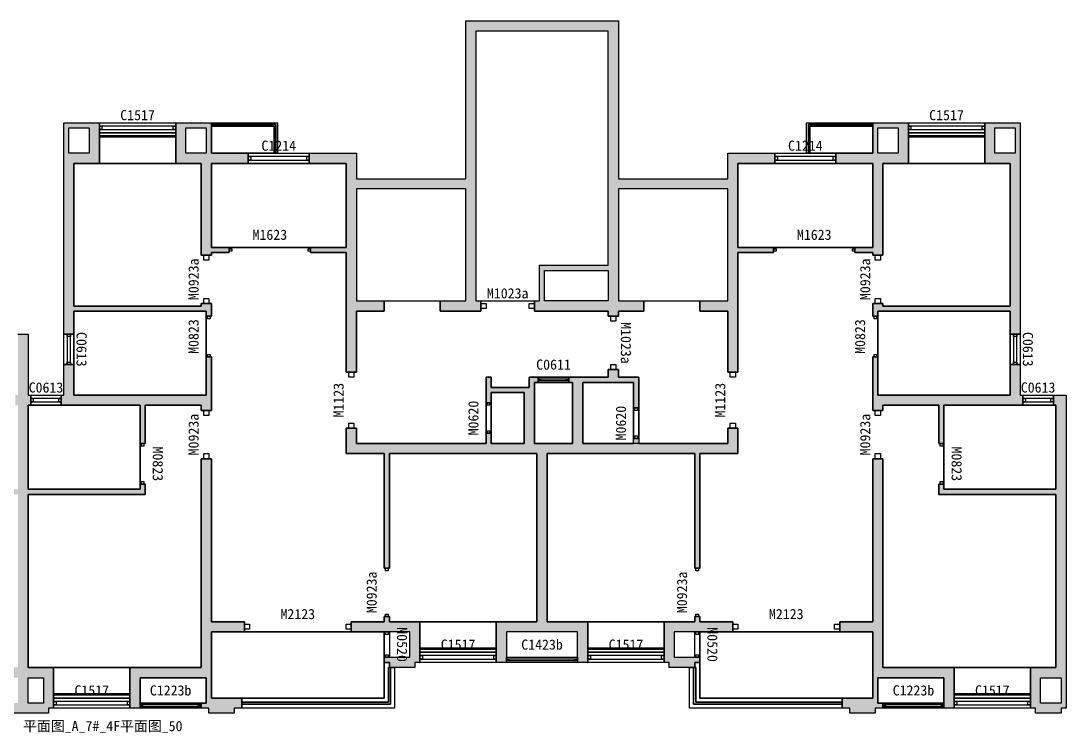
# Model space of a CAD drawing. Extents: x -200 to 40800, y -588 to 13400.
# Drawn here: x 20257 to 40800, y -588 to 13400 of the extents above; entities that cross this region are included whole.
import ezdxf
from ezdxf.enums import TextEntityAlignment as Align

# ---------------------------------------------------------------- set-up
doc = ezdxf.new("R2010")
doc.units = 0
doc.header["$LTSCALE"] = 1000
doc.header["$MEASUREMENT"] = 0
doc.layers.get('DEFPOINTS').update_dxf_attribs({"color": 8, "linetype": 'CONTINUOUS'})
for name, color, linetype in [('AE-FLOR', 151, 'CONTINUOUS'), ('AE-HDWR', 8, 'CONTINUOUS'), ('AE-WALL', 255, 'CONTINUOUS'), ('AE-WALL-HACH', 15, 'CONTINUOUS'), ('AE-WIND', 11, 'CONTINUOUS')]:
    doc.layers.add(name, color=color, linetype=linetype)
doc.layers.add('DEFPOINTS-1', color=8, linetype='CONTINUOUS', plot=False)
doc.styles.get("Standard").update_dxf_attribs({"font": 'Stfangso_1.ttf', "width": 0.7})

msp = doc.modelspace()

# ---------------------------------------------------------------- hatches: boundary and pattern name
at = {"layer": 'AE-WALL-HACH'}
h = msp.add_hatch(dxfattribs=at)
h.set_pattern_fill('加气混凝土', color=15, scale=50, style=0)
h.set_pattern_definition([(0, (177, -183), (300, 600), [0, -600]), (0, (-174, -264), (300, 600), [0, -600]), (0, (21, -270), (300, 600), [0, -600]), (0, (234, -93), (300, 600), [0, -600]), (0, (-15, -300), (300, 600), [0, -600]), (0, (294, 285), (300, 600), [0, -600]), (0, (111, 237), (300, 600), [0, -600]), (0, (207, 162), (300, 600), [0, -600]), (0, (-282, 150), (300, 600), [0, -600]), (0, (12, 123), (300, 600), [0, -600]), (0, (-102, -30), (300, 600), [0, -600]), (0, (-96, -255), (300, 600), [0, -600]), (0, (129, -279), (300, 600), [0, -600]), (0, (294, -15), (300, 600), [0, -600]), (0, (-267, -108), (300, 600), [0, -600]), (0, (-216, -6), (300, 600), [0, -600]), (0, (18, -48), (300, 600), [0, -600]), (0, (-66, -135), (300, 600), [0, -600]), (0, (-114, 63), (300, 600), [0, -600]), (0, (-39, 288), (300, 600), [0, -600]), (0, (-243, -234), (300, 600), [0, -600]), (0, (87, 165), (300, 600), [0, -600]), (0, (-192, 174), (300, 600), [0, -600]), (0, (-240, 252), (300, 600), [0, -600]), (130.60129, (257.143, 97.143), (-1499.999983, 1800.000008), [26.3416, -11037.111]), (18.43495, (214.29, 108.57), (1500, 600), [27.105, -3767.628]), (90, (214.3, 82.86), (300, 600), [25.714, -1174.286]), (161.56505, (240, 74.29), (-1500, 599.99996), [27.105, -3767.628]), (53.1301, (240, 74.29), (300, 600), [28.5714, -2971.4285]), (135, (262.86, -231.43), (-300, 600), [24.244, -1672.813]), (45, (228.57, -231.43), (300, 600), [24.244, -1672.813]), (135, (245.71, -248.57), (-300, 600), [24.244, -1672.813]), (45, (245.71, -248.57), (300, 600), [24.244, -1672.813]), (116.565, (-25.7, 171.43), (-5e-05, 1200), [31.944, -638.8765]), (180, (-40, 200), (-300, 600), [34.286, -565.714]), (63.435, (-88.57, 171.43), (3e-06, 1200), [31.944, -638.8765]), (116.565, (-74.3, 142.86), (-5e-05, 1200), [31.944, -638.8765]), (0, (-74.3, 142.86), (300, 600), [34.286, -565.714]), (63.435, (-40, 142.86), (3e-06, 1200), [31.944, -638.8765]), (107.10273, (200, -31.429), (-899.999966, 3000.000005), [38.8613, -16282.9025]), (143.97263, (188.57, 5.714), (-5699.99993, 4199.999995), [38.861, -8122.02]), (180, (157.14, 28.6), (-300, 600), [37.143, -562.857]), (36.02737, (88.57, 5.714), (5699.99996, 4199.999955), [38.861, -8122.02]), (71.56505, (77.14, -28.57), (900, 3000), [36.14, -3758.593]), (107.10273, (88.571, -65.714), (-899.999966, 3000.000005), [38.8613, -16282.9025]), (143.97263, (120, -88.57), (-5699.99993, 4199.999995), [38.861, -8122.02]), (0, (120, -88.6), (300, 600), [37.143, -562.857]), (36.02737, (157.143, -88.57), (5699.99996, 4199.999955), [38.861, -8122.02]), (71.56505, (188.57, -65.71), (900, 3000), [36.14, -3758.593]), (150.25512, (205.714, 248.57), (-900, 599.99999), [23.035, -4814.3196]), (90, (185.7, 237.14), (300, 600), [22.857, -1177.143]), (29.74488, (185.714, 237.14), (900, 600), [23.035, -4814.3196]), (116.565, (65.7, -177.14), (-5e-05, 1200), [31.944, -638.8765]), (168.69007, (51.43, -148.57), (-2700, 599.999985), [29.137, -6089.6855]), (41.185925, (0, -162.857), (7499.999955, 6599.999942), [30.372, -12725.802]), (90, (0, -191.43), (300, 600), [28.5714, -1171.4285]), (138.814074, (22.857, -211.429), (-7499.999867, 6600.000042), [30.372, -12725.802]), (16.699244, (22.857, -211.429), (9899.999926, 2999.999969), [29.8295, -12498.5375]), (60.945396, (51.43, -202.857), (300, 599.999995), [29.416, -12325.3395]), (109.983106, (-185.714, 74.286), (-1500.000006, 4199.999989), [33.442, -14012.1975]), (155.556045, (-197.143, 105.714), (-3900.000015, 1799.999963), [34.523, -14465.1315]), (24.443955, (-260, 105.714), (3900.000002, 1799.999991), [34.523, -14465.1315]), (70.01689, (-271.429, 74.286), (1500.000005, 4199.99999), [33.442, -14012.1975]), (109.983106, (-260, 42.857), (-1500.000006, 4199.999989), [33.442, -14012.1975]), (160.01689, (-228.57, 31.43), (-1500, 599.99997), [33.442, -6989.3775]), (19.9831, (-228.57, 31.43), (1499.99999, 600), [33.442, -6989.3775]), (70.01689, (-197.143, 42.857), (1500.000005, 4199.99999), [33.442, -14012.1975]), (122.00538, (37.14, 20), (-300.00004, 599.99997), [26.954, -5633.434]), (18.43495, (-2.86, 34.29), (1500, 600), [27.105, -3767.628]), (90, (-2.86, 8.57), (300, 600), [25.714, -1174.286]), (161.56505, (22.86, 0), (-1500, 599.99996), [27.105, -3767.628]), (54.46232, (22.857, 0), (2099.999997, 2999.999996), [24.578, -10298.2115]), (116.565, (-137.14, -125.7), (-5e-05, 1200), [31.944, -638.8765]), (180, (-151.4, -97.14), (-300, 600), [31.4286, -568.571]), (59.03624, (-200, -125.714), (300, 600), [33.32, -6963.822]), (120.96376, (-182.857, -154.286), (-300.00004, 599.99997), [33.32, -6963.822]), (0, (-182.86, -154.3), (300, 600), [31.4286, -568.571]), (63.435, (-151.43, -154.3), (3e-06, 1200), [31.944, -638.8765])])
h.paths.add_polyline_path([(13750, 7700), (13200, 7700), (13200, 7900), (13750, 7900), (13750, 10100), (11600, 10100), (11600, 7900), (12100, 7900), (12100, 7700), (11600, 7700), (11600, 7600), (11400, 7600), (11400, 7700), (9950, 7700), (9950, 7900), (10050, 7900), (10050, 8600), (11400, 8600), (11400, 13200), (8800, 13200), (8800, 7900), (8900, 7900), (8900, 7700), (8100, 7700), (8100, 7900), (8600, 7900), (8600, 10100), (6450, 10100), (6450, 7900), (7000, 7900), (7000, 7700), (6450, 7700), (6450, 6500), (6250, 6500), (6250, 8850), (5550, 8850), (5550, 8950), (6250, 8950), (6250, 10600), (5525, 10600), (5525, 10800), (6450, 10800), (6450, 10300), (8600, 10300), (8600, 13400), (11600, 13400), (11600, 10300), (13750, 10300), (13750, 10800), (14675, 10800), (14675, 10600), (13950, 10600), (13950, 8950), (14650, 8950), (14650, 8850), (13950, 8850), (13950, 6500), (13750, 6500)], flags=0)
h.paths.add_polyline_path([(10150, 8500), (11400, 8500), (11400, 7900), (10150, 7900)], flags=0)
h.paths.add_polyline_path([(34150, 7700), (33600, 7700), (33600, 7900), (34150, 7900), (34150, 10100), (32000, 10100), (32000, 7900), (32500, 7900), (32500, 7700), (32000, 7700), (32000, 7600), (31800, 7600), (31800, 7700), (30350, 7700), (30350, 7900), (30450, 7900), (30450, 8600), (31800, 8600), (31800, 13200), (29200, 13200), (29200, 7900), (29300, 7900), (29300, 7700), (28500, 7700), (28500, 7900), (29000, 7900), (29000, 10100), (26850, 10100), (26850, 7900), (27400, 7900), (27400, 7700), (26850, 7700), (26850, 6500), (26650, 6500), (26650, 8850), (25950, 8850), (25950, 8950), (26650, 8950), (26650, 10600), (25925, 10600), (25925, 10800), (26850, 10800), (26850, 10300), (29000, 10300), (29000, 13400), (32000, 13400), (32000, 10300), (34150, 10300), (34150, 10800), (35075, 10800), (35075, 10600), (34350, 10600), (34350, 8950), (35050, 8950), (35050, 8850), (34350, 8850), (34350, 6500), (34150, 6500)], flags=0)
h.paths.add_polyline_path([(30550, 8500), (31800, 8500), (31800, 7900), (30550, 7900)], flags=0)
h.paths.add_polyline_path([(3400, 10600), (2900, 10600), (2900, 11400), (3600, 11400), (3600, 10800), (4325, 10800), (4325, 10600), (3600, 10600), (3600, 8950), (3950, 8950), (3950, 8850), (3600, 8850), (3600, 8800), (3400, 8800)], flags=0)
h.paths.add_polyline_path([(3100, 11300), (3500, 11300), (3500, 10800), (3100, 10800)], flags=0)
h.paths.add_polyline_path([(23800, 10600), (23300, 10600), (23300, 11400), (24000, 11400), (24000, 10800), (24725, 10800), (24725, 10600), (24000, 10600), (24000, 8950), (24350, 8950), (24350, 8850), (24000, 8850), (24000, 8800), (23800, 8800)], flags=0)
h.paths.add_polyline_path([(23500, 11300), (23900, 11300), (23900, 10800), (23500, 10800)], flags=0)
h.paths.add_polyline_path([(700, 11400), (1400, 11400), (1400, 10600), (900, 10600), (900, 7800), (3400, 7800), (3400, 7850), (3600, 7850), (3600, 7600), (3500, 7600), (3500, 7700), (900, 7700), (900, 7250), (700, 7250)], flags=0)
h.paths.add_polyline_path([(800, 11300), (1200, 11300), (1200, 10800), (800, 10800)], flags=0)
h.paths.add_polyline_path([(19300, 7700), (16700, 7700), (16700, 7600), (16600, 7600), (16600, 7850), (16800, 7850), (16800, 7800), (19300, 7800), (19300, 10600), (18800, 10600), (18800, 11400), (19500, 11400), (19500, 7250), (19300, 7250)], flags=0)
h.paths.add_polyline_path([(19000, 11300), (19400, 11300), (19400, 10800), (19000, 10800)], flags=0)
h.paths.add_polyline_path([(39700, 7700), (37100, 7700), (37100, 7600), (37000, 7600), (37000, 7850), (37200, 7850), (37200, 7800), (39700, 7800), (39700, 10600), (39200, 10600), (39200, 11400), (39900, 11400), (39900, 7250), (39700, 7250)], flags=0)
h.paths.add_polyline_path([(39400, 11300), (39800, 11300), (39800, 10800), (39400, 10800)], flags=0)
h.paths.add_polyline_path([(21100, 11400), (21800, 11400), (21800, 10600), (21300, 10600), (21300, 7800), (23800, 7800), (23800, 7850), (24000, 7850), (24000, 7600), (23900, 7600), (23900, 7700), (21300, 7700), (21300, 7250), (21100, 7250)], flags=0)
h.paths.add_polyline_path([(21200, 11300), (21600, 11300), (21600, 10800), (21200, 10800)], flags=0)
h.paths.add_polyline_path([(16600, 8850), (16250, 8850), (16250, 8950), (16600, 8950), (16600, 10600), (15875, 10600), (15875, 10800), (16600, 10800), (16600, 11400), (17300, 11400), (17300, 10600), (16800, 10600), (16800, 8800), (16600, 8800)], flags=0)
h.paths.add_polyline_path([(16700, 11300), (17100, 11300), (17100, 10800), (16700, 10800)], flags=0)
h.paths.add_polyline_path([(37000, 8850), (36650, 8850), (36650, 8950), (37000, 8950), (37000, 10600), (36275, 10600), (36275, 10800), (37000, 10800), (37000, 11400), (37700, 11400), (37700, 10600), (37200, 10600), (37200, 8800), (37000, 8800)], flags=0)
h.paths.add_polyline_path([(37100, 11300), (37500, 11300), (37500, 10800), (37100, 10800)], flags=0)
h.paths.add_polyline_path([(19800, -100), (19700, -100), (19700, 700), (20200, 700), (20200, 4100), (17900, 4100), (17900, 4300), (18000, 4300), (18000, 4200), (20200, 4200), (20200, 5850), (20150, 5850), (20150, 6050), (20200, 6050), (20200, 7250), (20400, 7250), (20400, 6050), (20450, 6050), (20450, 5850), (20400, 5850), (20400, 4200), (22600, 4200), (22600, 4300), (22700, 4300), (22700, 4100), (20400, 4100), (20400, 700), (20900, 700), (20900, -100), (20800, -100), (20800, -200), (19800, -200)], flags=0)
h.paths.add_polyline_path([(20400, 500), (20700, 500), (20700, 0), (20400, 0)], flags=0)
h.paths.add_polyline_path([(19900, 500), (20200, 500), (20200, 0), (19900, 0)], flags=0)
h.paths.add_polyline_path([(17900, 5850), (16800, 5850), (16800, 5750), (16600, 5750), (16600, 6800), (16700, 6800), (16700, 6050), (19300, 6050), (19300, 6650), (19500, 6650), (19500, 6050), (19550, 6050), (19550, 5850), (18000, 5850), (18000, 5100), (17900, 5100)], flags=0)
h.paths.add_polyline_path([(38300, 5850), (37200, 5850), (37200, 5750), (37000, 5750), (37000, 6800), (37100, 6800), (37100, 6050), (39700, 6050), (39700, 6650), (39900, 6650), (39900, 6050), (39950, 6050), (39950, 5850), (38400, 5850), (38400, 5100), (38300, 5100)], flags=0)
h.paths.add_polyline_path([(2200, 5850), (650, 5850), (650, 6050), (700, 6050), (700, 6650), (900, 6650), (900, 6050), (3500, 6050), (3500, 6800), (3600, 6800), (3600, 5750), (3400, 5750), (3400, 5850), (2300, 5850), (2300, 5100), (2200, 5100)], flags=0)
h.paths.add_polyline_path([(22600, 5850), (21050, 5850), (21050, 6050), (21100, 6050), (21100, 6650), (21300, 6650), (21300, 6050), (23900, 6050), (23900, 6800), (24000, 6800), (24000, 5750), (23800, 5750), (23800, 5850), (22700, 5850), (22700, 5100), (22600, 5100)], flags=0)
h.paths.add_polyline_path([(10800, 1400), (9400, 1400), (9400, 800), (9200, 800), (9200, 1600), (10000, 1600), (10000, 4900), (7100, 4900), (7100, 2650), (7000, 2650), (7000, 4900), (6250, 4900), (6250, 5400), (6450, 5400), (6450, 5100), (9000, 5100), (9000, 5300), (9100, 5300), (9100, 5100), (9750, 5100), (9750, 6100), (9100, 6100), (9100, 5900), (9000, 5900), (9000, 6400), (9100, 6400), (9100, 6200), (9850, 6200), (9850, 6400), (10025, 6400), (10025, 6300), (9950, 6300), (9950, 5100), (10700, 5100), (10700, 6300), (10625, 6300), (10625, 6400), (11400, 6400), (11400, 6550), (11600, 6550), (11600, 6400), (12000, 6400), (12000, 5800), (11900, 5800), (11900, 6300), (10900, 6300), (10900, 5100), (11900, 5100), (11900, 5200), (12000, 5200), (12000, 5100), (13750, 5100), (13750, 5400), (13950, 5400), (13950, 4900), (13200, 4900), (13200, 2650), (13100, 2650), (13100, 4900), (10200, 4900), (10200, 1600), (11000, 1600), (11000, 800), (10800, 800)], flags=0)
h.paths.add_polyline_path([(31200, 1400), (29800, 1400), (29800, 800), (29600, 800), (29600, 1600), (30400, 1600), (30400, 4900), (27500, 4900), (27500, 2650), (27400, 2650), (27400, 4900), (26650, 4900), (26650, 5400), (26850, 5400), (26850, 5100), (29400, 5100), (29400, 5300), (29500, 5300), (29500, 5100), (30150, 5100), (30150, 6100), (29500, 6100), (29500, 5900), (29400, 5900), (29400, 6400), (29500, 6400), (29500, 6200), (30250, 6200), (30250, 6400), (30425, 6400), (30425, 6300), (30350, 6300), (30350, 5100), (31100, 5100), (31100, 6300), (31025, 6300), (31025, 6400), (31800, 6400), (31800, 6550), (32000, 6550), (32000, 6400), (32400, 6400), (32400, 5800), (32300, 5800), (32300, 6300), (31300, 6300), (31300, 5100), (32300, 5100), (32300, 5200), (32400, 5200), (32400, 5100), (34150, 5100), (34150, 5400), (34350, 5400), (34350, 4900), (33600, 4900), (33600, 2650), (33500, 2650), (33500, 4900), (30600, 4900), (30600, 1600), (31400, 1600), (31400, 800), (31200, 800)], flags=0)
h.paths.add_polyline_path([(-100, -100), (-200, -100), (-200, 6050), (50, 6050), (50, 5850), (0, 5850), (0, 4200), (2200, 4200), (2200, 4300), (2300, 4300), (2300, 4100), (0, 4100), (0, 700), (500, 700), (500, -100), (400, -100), (400, -200), (-100, -200)], flags=0)
h.paths.add_polyline_path([(-100, 500), (300, 500), (300, 0), (-100, 0)], flags=0)
h.paths.add_polyline_path([(40200, -100), (40100, -100), (40100, 700), (40600, 700), (40600, 4100), (38300, 4100), (38300, 4300), (38400, 4300), (38400, 4200), (40600, 4200), (40600, 5850), (40550, 5850), (40550, 6050), (40800, 6050), (40800, -100), (40700, -100), (40700, -200), (40200, -200)], flags=0)
h.paths.add_polyline_path([(40300, 500), (40700, 500), (40700, 0), (40300, 0)], flags=0)
h.paths.add_polyline_path([(16150, -100), (16000, -100), (16000, 100), (16600, 100), (16600, 1400), (15950, 1400), (15950, 1600), (16600, 1600), (16600, 4800), (16800, 4800), (16800, 700), (18200, 700), (18200, -100), (18000, -100), (18000, 500), (16700, 500), (16700, 0), (16800, 0), (16800, -100), (16650, -100), (16650, -200), (16150, -200)], flags=0)
h.paths.add_polyline_path([(36550, -100), (36400, -100), (36400, 100), (37000, 100), (37000, 1400), (36350, 1400), (36350, 1600), (37000, 1600), (37000, 4800), (37200, 4800), (37200, 700), (38600, 700), (38600, -100), (38400, -100), (38400, 500), (37100, 500), (37100, 0), (37200, 0), (37200, -100), (37050, -100), (37050, -200), (36550, -200)], flags=0)
h.paths.add_polyline_path([(3550, -100), (3400, -100), (3400, 0), (3500, 0), (3500, 500), (2200, 500), (2200, -100), (2000, -100), (2000, 700), (3400, 700), (3400, 4800), (3600, 4800), (3600, 1600), (4250, 1600), (4250, 1400), (3600, 1400), (3600, 100), (4200, 100), (4200, -100), (4050, -100), (4050, -200), (3550, -200)], flags=0)
h.paths.add_polyline_path([(23950, -100), (23800, -100), (23800, 0), (23900, 0), (23900, 500), (22600, 500), (22600, -100), (22400, -100), (22400, 700), (23800, 700), (23800, 4800), (24000, 4800), (24000, 1600), (24650, 1600), (24650, 1400), (24000, 1400), (24000, 100), (24600, 100), (24600, -100), (24450, -100), (24450, -200), (23950, -200)], flags=0)
h.paths.add_polyline_path([(7100, 800), (7000, 800), (7000, 900), (7500, 900), (7500, 1400), (6350, 1400), (6350, 1600), (7000, 1600), (7000, 1700), (7100, 1700), (7100, 1600), (7700, 1600), (7700, 800), (7600, 800), (7600, 700), (7100, 700)], flags=0)
h.paths.add_polyline_path([(27500, 800), (27400, 800), (27400, 900), (27900, 900), (27900, 1400), (26750, 1400), (26750, 1600), (27400, 1600), (27400, 1700), (27500, 1700), (27500, 1600), (28100, 1600), (28100, 800), (28000, 800), (28000, 700), (27500, 700)], flags=0)
h.paths.add_polyline_path([(12600, 800), (12500, 800), (12500, 1600), (13100, 1600), (13100, 1700), (13200, 1700), (13200, 1600), (13850, 1600), (13850, 1400), (12700, 1400), (12700, 900), (13200, 900), (13200, 800), (13100, 800), (13100, 700), (12600, 700)], flags=0)
h.paths.add_polyline_path([(33000, 800), (32900, 800), (32900, 1600), (33500, 1600), (33500, 1700), (33600, 1700), (33600, 1600), (34250, 1600), (34250, 1400), (33100, 1400), (33100, 900), (33600, 900), (33600, 800), (33500, 800), (33500, 700), (33000, 700)], flags=0)

# ---------------------------------------------------------------- linework, layer by layer
at = {"layer": 'AE-FLOR', "linetype": 'Continuous'}
for points in [[(21800, 11400), (23300, 11400), (23300, 11335), (21800, 11335)], [(25265, 11365), (24000, 11365), (24000, 11400), (25300, 11400), (25300, 10800), (25265, 10800)], [(25265, 11365), (24000, 11365), (24000, 11400), (25300, 11400), (25300, 10800), (25265, 10800)], [(25235, 11335), (24000, 11335), (24000, 11365), (25265, 11365), (25265, 10800), (25235, 10800)], [(24000, 11335), (25235, 11335), (25235, 10800), (24000, 10800)], [(24000, 11335), (25235, 11335), (25235, 10800), (24000, 10800)], [(35700, 11400), (37000, 11400), (37000, 11365), (35735, 11365), (35735, 10800), (35700, 10800)], [(35700, 11400), (37000, 11400), (37000, 11365), (35735, 11365), (35735, 10800), (35700, 10800)], [(35735, 11365), (37000, 11365), (37000, 11335), (35765, 11335), (35765, 10800), (35735, 10800)], [(35765, 11335), (37000, 11335), (37000, 10800), (35765, 10800)], [(35765, 11335), (37000, 11335), (37000, 10800), (35765, 10800)], [(37700, 11400), (39200, 11400), (39200, 11335), (37700, 11335)], [(21800, 11265), (23300, 11265), (23300, 11200), (21800, 11200)], [(21800, 11200), (23300, 11200), (23300, 11140), (21800, 11140)], [(21800, 11200), (23300, 11200), (23300, 11140), (21800, 11140)], [(21800, 11200), (23300, 11200), (23300, 11140), (21800, 11140)], [(21800, 11200), (23300, 11200), (23300, 11140), (21800, 11140)], [(21800, 11200), (23300, 11200), (23300, 11140), (21800, 11140)], [(21800, 11120), (23300, 11120), (23300, 10600), (21800, 10600)], [(21800, 11120), (23300, 11120), (23300, 10600), (21800, 10600)], [(21800, 11120), (23300, 11120), (23300, 10600), (21800, 10600)], [(21800, 11120), (23300, 11120), (23300, 10600), (21800, 10600)], [(21800, 11120), (23300, 11120), (23300, 10600), (21800, 10600)], [(37700, 11265), (39200, 11265), (39200, 11200), (37700, 11200)], [(37700, 11200), (39200, 11200), (39200, 11140), (37700, 11140)], [(37700, 11200), (39200, 11200), (39200, 11140), (37700, 11140)], [(37700, 11200), (39200, 11200), (39200, 11140), (37700, 11140)], [(37700, 11200), (39200, 11200), (39200, 11140), (37700, 11140)], [(37700, 11200), (39200, 11200), (39200, 11140), (37700, 11140)], [(37700, 11120), (39200, 11120), (39200, 10600), (37700, 10600)], [(37700, 11120), (39200, 11120), (39200, 10600), (37700, 10600)], [(37700, 11120), (39200, 11120), (39200, 10600), (37700, 10600)], [(37700, 11120), (39200, 11120), (39200, 10600), (37700, 10600)], [(37700, 11120), (39200, 11120), (39200, 10600), (37700, 10600)], [(24725, 10800), (25925, 10800), (25925, 10735), (24725, 10735)], [(35075, 10800), (36275, 10800), (36275, 10735), (35075, 10735)], [(37200, 4800), (37000, 4800), (37000, 1600), (36350, 1600), (36350, 1400), (34250, 1400), (34250, 1600), (33600, 1600), (33600, 1700), (33500, 1700), (33500, 1600), (30600, 1600), (30600, 4900), (33500, 4900), (33500, 2650), (33600, 2650), (33600, 4900), (34350, 4900), (34350, 5400), (34150, 5400), (34150, 5100), (31300, 5100), (31300, 6300), (32300, 6300), (32300, 5200), (32400, 5200), (32400, 6400), (32000, 6400), (32000, 6550), (31800, 6550), (31800, 6400), (30250, 6400), (30250, 6200), (29500, 6200), (29500, 6400), (29400, 6400), (29400, 5100), (26850, 5100), (26850, 5400), (26650, 5400), (26650, 4900), (27400, 4900), (27400, 2650), (27500, 2650), (27500, 4900), (30400, 4900), (30400, 1600), (27500, 1600), (27500, 1700), (27400, 1700), (27400, 1600), (26750, 1600), (26750, 1400), (24650, 1400), (24650, 1600), (24000, 1600), (24000, 4800), (23800, 4800), (23800, 700), (20400, 700), (20400, 4100), (22700, 4100), (22700, 4300), (22600, 4300), (22600, 5100), (22700, 5100), (22700, 5850), (23800, 5850), (23800, 5750), (24000, 5750), (24000, 6800), (23900, 6800), (23900, 7600), (24000, 7600), (24000, 7850), (23800, 7850), (23800, 7800), (21300, 7800), (21300, 10600), (23800, 10600), (23800, 8800), (24000, 8800), (24000, 8850), (24350, 8850), (24350, 8950), (25950, 8950), (25950, 8850), (26650, 8850), (26650, 6500), (26850, 6500), (26850, 7700), (27400, 7700), (27400, 7900), (28500, 7900), (28500, 7700), (29300, 7700), (29300, 7900), (30350, 7900), (30350, 7700), (31800, 7700), (31800, 7600), (32000, 7600), (32000, 7700), (32500, 7700), (32500, 7900), (33600, 7900), (33600, 7700), (34150, 7700), (34150, 6500), (34350, 6500), (34350, 8850), (35050, 8850), (35050, 8950), (36650, 8950), (36650, 8850), (37000, 8850), (37000, 8800), (37200, 8800), (37200, 10600), (39700, 10600), (39700, 7800), (37200, 7800), (37200, 7850), (37000, 7850), (37000, 7600), (37100, 7600), (37100, 6800), (37000, 6800), (37000, 5750), (37200, 5750), (37200, 5850), (38300, 5850), (38300, 5100), (38400, 5100), (38400, 4300), (38300, 4300), (38300, 4100), (40600, 4100), (40600, 700), (37200, 700)], [(37200, 4800), (37000, 4800), (37000, 1600), (36350, 1600), (36350, 1400), (34250, 1400), (34250, 1600), (33600, 1600), (33600, 1700), (33500, 1700), (33500, 1600), (30600, 1600), (30600, 4900), (33500, 4900), (33500, 2650), (33600, 2650), (33600, 4900), (34350, 4900), (34350, 5400), (34150, 5400), (34150, 5100), (31300, 5100), (31300, 6300), (32300, 6300), (32300, 5200), (32400, 5200), (32400, 6400), (32000, 6400), (32000, 6550), (31800, 6550), (31800, 6400), (30250, 6400), (30250, 6200), (29500, 6200), (29500, 6400), (29400, 6400), (29400, 5100), (26850, 5100), (26850, 5400), (26650, 5400), (26650, 4900), (27400, 4900), (27400, 2650), (27500, 2650), (27500, 4900), (30400, 4900), (30400, 1600), (27500, 1600), (27500, 1700), (27400, 1700), (27400, 1600), (26750, 1600), (26750, 1400), (24650, 1400), (24650, 1600), (24000, 1600), (24000, 4800), (23800, 4800), (23800, 700), (20400, 700), (20400, 4100), (22700, 4100), (22700, 4300), (22600, 4300), (22600, 5100), (22700, 5100), (22700, 5850), (23800, 5850), (23800, 5750), (24000, 5750), (24000, 6800), (23900, 6800), (23900, 7600), (24000, 7600), (24000, 7850), (23800, 7850), (23800, 7800), (21300, 7800), (21300, 10600), (23800, 10600), (23800, 8800), (24000, 8800), (24000, 8850), (24350, 8850), (24350, 8950), (25950, 8950), (25950, 8850), (26650, 8850), (26650, 6500), (26850, 6500), (26850, 7700), (27400, 7700), (27400, 7900), (28500, 7900), (28500, 7700), (29300, 7700), (29300, 7900), (30350, 7900), (30350, 7700), (31800, 7700), (31800, 7600), (32000, 7600), (32000, 7700), (32500, 7700), (32500, 7900), (33600, 7900), (33600, 7700), (34150, 7700), (34150, 6500), (34350, 6500), (34350, 8850), (35050, 8850), (35050, 8950), (36650, 8950), (36650, 8850), (37000, 8850), (37000, 8800), (37200, 8800), (37200, 10600), (39700, 10600), (39700, 7800), (37200, 7800), (37200, 7850), (37000, 7850), (37000, 7600), (37100, 7600), (37100, 6800), (37000, 6800), (37000, 5750), (37200, 5750), (37200, 5850), (38300, 5850), (38300, 5100), (38400, 5100), (38400, 4300), (38300, 4300), (38300, 4100), (40600, 4100), (40600, 700), (37200, 700)], [(24000, 10600), (26650, 10600), (26650, 8950), (24000, 8950)], [(24000, 10600), (26650, 10600), (26650, 8950), (24000, 8950)], [(24725, 10665), (25925, 10665), (25925, 10600), (24725, 10600)], [(34350, 10600), (37000, 10600), (37000, 8950), (34350, 8950)], [(34350, 10600), (37000, 10600), (37000, 8950), (34350, 8950)], [(35075, 10665), (36275, 10665), (36275, 10600), (35075, 10600)], [(21300, 7700), (23900, 7700), (23900, 6050), (21300, 6050)], [(37100, 7700), (39700, 7700), (39700, 6050), (37100, 6050)], [(21100, 7250), (21165, 7250), (21165, 6650), (21100, 6650)], [(21235, 7250), (21300, 7250), (21300, 6650), (21235, 6650)], [(39700, 7250), (39765, 7250), (39765, 6650), (39700, 6650)], [(39835, 7250), (39900, 7250), (39900, 6650), (39835, 6650)], [(30425, 6400), (31025, 6400), (31025, 6365), (30425, 6365)], [(30350, 6300), (31100, 6300), (31100, 5100), (30350, 5100)], [(30350, 6300), (31100, 6300), (31100, 5100), (30350, 5100)], [(30425, 6335), (31025, 6335), (31025, 6300), (30425, 6300)], [(20450, 6050), (21050, 6050), (21050, 5985), (20450, 5985)], [(29500, 6100), (30150, 6100), (30150, 5100), (29500, 5100)], [(29500, 6100), (30150, 6100), (30150, 5100), (29500, 5100)], [(39950, 6050), (40550, 6050), (40550, 5985), (39950, 5985)], [(20400, 5850), (22600, 5850), (22600, 4200), (20400, 4200)], [(20450, 5915), (21050, 5915), (21050, 5850), (20450, 5850)], [(29400, 5900), (29500, 5900), (29500, 5300), (29400, 5300)], [(32300, 5800), (32400, 5800), (32400, 5200), (32300, 5200)], [(38400, 5850), (40600, 5850), (40600, 4200), (38400, 4200)], [(39950, 5915), (40550, 5915), (40550, 5850), (39950, 5850)], [(28100, 1600), (29600, 1600), (29600, 1080), (28100, 1080)], [(28100, 1600), (29600, 1600), (29600, 1080), (28100, 1080)], [(28100, 1600), (29600, 1600), (29600, 1080), (28100, 1080)], [(28100, 1600), (29600, 1600), (29600, 1080), (28100, 1080)], [(28100, 1600), (29600, 1600), (29600, 1080), (28100, 1080)], [(31400, 1600), (32900, 1600), (32900, 1080), (31400, 1080)], [(31400, 1600), (32900, 1600), (32900, 1080), (31400, 1080)], [(31400, 1600), (32900, 1600), (32900, 1080), (31400, 1080)], [(31400, 1600), (32900, 1600), (32900, 1080), (31400, 1080)], [(31400, 1600), (32900, 1600), (32900, 1080), (31400, 1080)], [(24000, 1400), (27400, 1400), (27400, 100), (24000, 100)], [(24000, 1400), (27400, 1400), (27400, 100), (24000, 100)], [(27400, 1400), (27500, 1400), (27500, 900), (27400, 900)], [(33500, 1400), (33600, 1400), (33600, 900), (33500, 900)], [(33600, 1400), (37000, 1400), (37000, 100), (33600, 100)], [(33600, 1400), (37000, 1400), (37000, 100), (33600, 100)], [(28100, 1060), (29600, 1060), (29600, 1000), (28100, 1000)], [(28100, 1060), (29600, 1060), (29600, 1000), (28100, 1000)], [(28100, 1060), (29600, 1060), (29600, 1000), (28100, 1000)], [(28100, 1060), (29600, 1060), (29600, 1000), (28100, 1000)], [(28100, 1060), (29600, 1060), (29600, 1000), (28100, 1000)], [(31400, 1060), (32900, 1060), (32900, 1000), (31400, 1000)], [(31400, 1060), (32900, 1060), (32900, 1000), (31400, 1000)], [(31400, 1060), (32900, 1060), (32900, 1000), (31400, 1000)], [(31400, 1060), (32900, 1060), (32900, 1000), (31400, 1000)], [(31400, 1060), (32900, 1060), (32900, 1000), (31400, 1000)], [(28100, 1000), (29600, 1000), (29600, 935), (28100, 935)], [(28100, 865), (29600, 865), (29600, 800), (28100, 800)], [(29800, 900), (31200, 900), (31200, 865), (29800, 865)], [(29800, 900), (31200, 900), (31200, 865), (29800, 865)], [(29800, 900), (31200, 900), (31200, 865), (29800, 865)], [(29800, 900), (31200, 900), (31200, 865), (29800, 865)], [(29800, 900), (31200, 900), (31200, 865), (29800, 865)], [(29800, 835), (31200, 835), (31200, 800), (29800, 800)], [(29800, 835), (31200, 835), (31200, 800), (29800, 800)], [(29800, 835), (31200, 835), (31200, 800), (29800, 800)], [(29800, 835), (31200, 835), (31200, 800), (29800, 800)], [(29800, 835), (31200, 835), (31200, 800), (29800, 800)], [(31400, 1000), (32900, 1000), (32900, 935), (31400, 935)], [(31400, 865), (32900, 865), (32900, 800), (31400, 800)], [(20900, 700), (22400, 700), (22400, 180), (20900, 180)], [(20900, 700), (22400, 700), (22400, 180), (20900, 180)], [(20900, 700), (22400, 700), (22400, 180), (20900, 180)], [(20900, 700), (22400, 700), (22400, 180), (20900, 180)], [(20900, 700), (22400, 700), (22400, 180), (20900, 180)], [(24600, 100), (27400, 100), (27400, 800), (27500, 800), (27500, 700), (27480, 700), (27480, 20), (24600, 20)], [(24600, 100), (27400, 100), (27400, 800), (27500, 800), (27500, 700), (27480, 700), (27480, 20), (24600, 20)], [(24600, 100), (27400, 100), (27400, 800), (27500, 800), (27500, 700), (27480, 700), (27480, 20), (24600, 20)], [(24600, 100), (27400, 100), (27400, 800), (27500, 800), (27500, 700), (27480, 700), (27480, 20), (24600, 20)], [(24600, 100), (27400, 100), (27400, 800), (27500, 800), (27500, 700), (27480, 700), (27480, 20), (24600, 20)], [(24600, -20), (27520, -20), (27520, 700), (27600, 700), (27600, -100), (24600, -100)], [(24600, -20), (27520, -20), (27520, 700), (27600, 700), (27600, -100), (24600, -100)], [(24600, -20), (27520, -20), (27520, 700), (27600, 700), (27600, -100), (24600, -100)], [(24600, -20), (27520, -20), (27520, 700), (27600, 700), (27600, -100), (24600, -100)], [(24600, -20), (27520, -20), (27520, 700), (27600, 700), (27600, -100), (24600, -100)], [(33400, 700), (33480, 700), (33480, -20), (36400, -20), (36400, -100), (33400, -100)], [(33400, 700), (33480, 700), (33480, -20), (36400, -20), (36400, -100), (33400, -100)], [(33400, 700), (33480, 700), (33480, -20), (36400, -20), (36400, -100), (33400, -100)], [(33400, 700), (33480, 700), (33480, -20), (36400, -20), (36400, -100), (33400, -100)], [(33400, 700), (33480, 700), (33480, -20), (36400, -20), (36400, -100), (33400, -100)], [(33520, 700), (33500, 700), (33500, 800), (33600, 800), (33600, 100), (36400, 100), (36400, 20), (33520, 20)], [(33520, 700), (33500, 700), (33500, 800), (33600, 800), (33600, 100), (36400, 100), (36400, 20), (33520, 20)], [(33520, 700), (33500, 700), (33500, 800), (33600, 800), (33600, 100), (36400, 100), (36400, 20), (33520, 20)], [(33520, 700), (33500, 700), (33500, 800), (33600, 800), (33600, 100), (36400, 100), (36400, 20), (33520, 20)], [(33520, 700), (33500, 700), (33500, 800), (33600, 800), (33600, 100), (36400, 100), (36400, 20), (33520, 20)], [(38600, 700), (40100, 700), (40100, 180), (38600, 180)], [(38600, 700), (40100, 700), (40100, 180), (38600, 180)], [(38600, 700), (40100, 700), (40100, 180), (38600, 180)], [(38600, 700), (40100, 700), (40100, 180), (38600, 180)], [(38600, 700), (40100, 700), (40100, 180), (38600, 180)], [(22600, 500), (23900, 500), (23900, 0), (22600, 0)], [(22600, 500), (23900, 500), (23900, 0), (22600, 0)], [(37100, 500), (38400, 500), (38400, 0), (37100, 0)], [(37100, 500), (38400, 500), (38400, 0), (37100, 0)], [(20900, 160), (22400, 160), (22400, 100), (20900, 100)], [(20900, 160), (22400, 160), (22400, 100), (20900, 100)], [(20900, 160), (22400, 160), (22400, 100), (20900, 100)], [(20900, 160), (22400, 160), (22400, 100), (20900, 100)], [(20900, 160), (22400, 160), (22400, 100), (20900, 100)], [(20900, 100), (22400, 100), (22400, 35), (20900, 35)], [(22600, 0), (23800, 0), (23800, -35), (22600, -35)], [(22600, 0), (23800, 0), (23800, -35), (22600, -35)], [(22600, 0), (23800, 0), (23800, -35), (22600, -35)], [(22600, 0), (23800, 0), (23800, -35), (22600, -35)], [(22600, 0), (23800, 0), (23800, -35), (22600, -35)], [(37200, 0), (38400, 0), (38400, -35), (37200, -35)], [(37200, 0), (38400, 0), (38400, -35), (37200, -35)], [(37200, 0), (38400, 0), (38400, -35), (37200, -35)], [(37200, 0), (38400, 0), (38400, -35), (37200, -35)], [(37200, 0), (38400, 0), (38400, -35), (37200, -35)], [(38600, 160), (40100, 160), (40100, 100), (38600, 100)], [(38600, 160), (40100, 160), (40100, 100), (38600, 100)], [(38600, 160), (40100, 160), (40100, 100), (38600, 100)], [(38600, 160), (40100, 160), (40100, 100), (38600, 100)], [(38600, 160), (40100, 160), (40100, 100), (38600, 100)], [(38600, 100), (40100, 100), (40100, 35), (38600, 35)], [(20900, -35), (22400, -35), (22400, -100), (20900, -100)], [(22600, -65), (23800, -65), (23800, -100), (22600, -100)], [(22600, -65), (23800, -65), (23800, -100), (22600, -100)], [(22600, -65), (23800, -65), (23800, -100), (22600, -100)], [(22600, -65), (23800, -65), (23800, -100), (22600, -100)], [(22600, -65), (23800, -65), (23800, -100), (22600, -100)], [(37200, -65), (38400, -65), (38400, -100), (37200, -100)], [(37200, -65), (38400, -65), (38400, -100), (37200, -100)], [(37200, -65), (38400, -65), (38400, -100), (37200, -100)], [(37200, -65), (38400, -65), (38400, -100), (37200, -100)], [(37200, -65), (38400, -65), (38400, -100), (37200, -100)], [(38600, -35), (40100, -35), (40100, -100), (38600, -100)]]:
    msp.add_lwpolyline(points, close=True, dxfattribs=at)
at = {"layer": 'AE-HDWR', "linetype": 'Continuous'}
for points in [[(21800, 11140), (23300, 11140), (23300, 11120), (21800, 11120)], [(37700, 11140), (39200, 11140), (39200, 11120), (37700, 11120)], [(28100, 1080), (29600, 1080), (29600, 1060), (28100, 1060)], [(31400, 1080), (32900, 1080), (32900, 1060), (31400, 1060)], [(24600, 20), (27480, 20), (27480, 700), (27520, 700), (27520, -20), (24600, -20)], [(33480, 700), (33520, 700), (33520, 20), (36400, 20), (36400, -20), (33480, -20)], [(20900, 180), (22400, 180), (22400, 160), (20900, 160)], [(38600, 180), (40100, 180), (40100, 160), (38600, 160)]]:
    msp.add_lwpolyline(points, close=True, dxfattribs=at)
at = {"layer": 'AE-WALL', "linetype": 'Continuous'}
for points in [[(34150, 7700), (33600, 7700), (33600, 7900), (34150, 7900), (34150, 10100), (32000, 10100), (32000, 7900), (32500, 7900), (32500, 7700), (32000, 7700), (32000, 7600), (31800, 7600), (31800, 7700), (30350, 7700), (30350, 7900), (30450, 7900), (30450, 8600), (31800, 8600), (31800, 13200), (29200, 13200), (29200, 7900), (29300, 7900), (29300, 7700), (28500, 7700), (28500, 7900), (29000, 7900), (29000, 10100), (26850, 10100), (26850, 7900), (27400, 7900), (27400, 7700), (26850, 7700), (26850, 6500), (26650, 6500), (26650, 8850), (25950, 8850), (25950, 8950), (26650, 8950), (26650, 10600), (25925, 10600), (25925, 10800), (26850, 10800), (26850, 10300), (29000, 10300), (29000, 13400), (32000, 13400), (32000, 10300), (34150, 10300), (34150, 10800), (35075, 10800), (35075, 10600), (34350, 10600), (34350, 8950), (35050, 8950), (35050, 8850), (34350, 8850), (34350, 6500), (34150, 6500)], [(21100, 11400), (21800, 11400), (21800, 10600), (21300, 10600), (21300, 7800), (23800, 7800), (23800, 7850), (24000, 7850), (24000, 7600), (23900, 7600), (23900, 7700), (21300, 7700), (21300, 7250), (21100, 7250)], [(21200, 11300), (21600, 11300), (21600, 10800), (21200, 10800)], [(23800, 10600), (23300, 10600), (23300, 11400), (24000, 11400), (24000, 10800), (24725, 10800), (24725, 10600), (24000, 10600), (24000, 8950), (24350, 8950), (24350, 8850), (24000, 8850), (24000, 8800), (23800, 8800)], [(23500, 11300), (23900, 11300), (23900, 10800), (23500, 10800)], [(37000, 8850), (36650, 8850), (36650, 8950), (37000, 8950), (37000, 10600), (36275, 10600), (36275, 10800), (37000, 10800), (37000, 11400), (37700, 11400), (37700, 10600), (37200, 10600), (37200, 8800), (37000, 8800)], [(39700, 7700), (37100, 7700), (37100, 7600), (37000, 7600), (37000, 7850), (37200, 7850), (37200, 7800), (39700, 7800), (39700, 10600), (39200, 10600), (39200, 11400), (39900, 11400), (39900, 7250), (39700, 7250)], [(37100, 11300), (37500, 11300), (37500, 10800), (37100, 10800)], [(39400, 11300), (39800, 11300), (39800, 10800), (39400, 10800)], [(30550, 8500), (31800, 8500), (31800, 7900), (30550, 7900)], [(22600, 5850), (21050, 5850), (21050, 6050), (21100, 6050), (21100, 6650), (21300, 6650), (21300, 6050), (23900, 6050), (23900, 6800), (24000, 6800), (24000, 5750), (23800, 5750), (23800, 5850), (22700, 5850), (22700, 5100), (22600, 5100)], [(38300, 5850), (37200, 5850), (37200, 5750), (37000, 5750), (37000, 6800), (37100, 6800), (37100, 6050), (39700, 6050), (39700, 6650), (39900, 6650), (39900, 6050), (39950, 6050), (39950, 5850), (38400, 5850), (38400, 5100), (38300, 5100)], [(31200, 1400), (29800, 1400), (29800, 800), (29600, 800), (29600, 1600), (30400, 1600), (30400, 4900), (27500, 4900), (27500, 2650), (27400, 2650), (27400, 4900), (26650, 4900), (26650, 5400), (26850, 5400), (26850, 5100), (29400, 5100), (29400, 5300), (29500, 5300), (29500, 5100), (30150, 5100), (30150, 6100), (29500, 6100), (29500, 5900), (29400, 5900), (29400, 6400), (29500, 6400), (29500, 6200), (30250, 6200), (30250, 6400), (30425, 6400), (30425, 6300), (30350, 6300), (30350, 5100), (31100, 5100), (31100, 6300), (31025, 6300), (31025, 6400), (31800, 6400), (31800, 6550), (32000, 6550), (32000, 6400), (32400, 6400), (32400, 5800), (32300, 5800), (32300, 6300), (31300, 6300), (31300, 5100), (32300, 5100), (32300, 5200), (32400, 5200), (32400, 5100), (34150, 5100), (34150, 5400), (34350, 5400), (34350, 4900), (33600, 4900), (33600, 2650), (33500, 2650), (33500, 4900), (30600, 4900), (30600, 1600), (31400, 1600), (31400, 800), (31200, 800)], [(40200, -100), (40100, -100), (40100, 700), (40600, 700), (40600, 4100), (38300, 4100), (38300, 4300), (38400, 4300), (38400, 4200), (40600, 4200), (40600, 5850), (40550, 5850), (40550, 6050), (40800, 6050), (40800, -100), (40700, -100), (40700, -200), (40200, -200)], [(23950, -100), (23800, -100), (23800, 0), (23900, 0), (23900, 500), (22600, 500), (22600, -100), (22400, -100), (22400, 700), (23800, 700), (23800, 4800), (24000, 4800), (24000, 1600), (24650, 1600), (24650, 1400), (24000, 1400), (24000, 100), (24600, 100), (24600, -100), (24450, -100), (24450, -200), (23950, -200)], [(36550, -100), (36400, -100), (36400, 100), (37000, 100), (37000, 1400), (36350, 1400), (36350, 1600), (37000, 1600), (37000, 4800), (37200, 4800), (37200, 700), (38600, 700), (38600, -100), (38400, -100), (38400, 500), (37100, 500), (37100, 0), (37200, 0), (37200, -100), (37050, -100), (37050, -200), (36550, -200)], [(27500, 800), (27400, 800), (27400, 900), (27900, 900), (27900, 1400), (26750, 1400), (26750, 1600), (27400, 1600), (27400, 1700), (27500, 1700), (27500, 1600), (28100, 1600), (28100, 800), (28000, 800), (28000, 700), (27500, 700)], [(33000, 800), (32900, 800), (32900, 1600), (33500, 1600), (33500, 1700), (33600, 1700), (33600, 1600), (34250, 1600), (34250, 1400), (33100, 1400), (33100, 900), (33600, 900), (33600, 800), (33500, 800), (33500, 700), (33000, 700)], [(20400, 500), (20700, 500), (20700, 0), (20400, 0)], [(40300, 500), (40700, 500), (40700, 0), (40300, 0)]]:
    msp.add_lwpolyline(points, close=True, dxfattribs=at)
msp.add_lwpolyline([(20200, 7250), (20400, 7250), (20400, 6050), (20450, 6050), (20450, 5850), (20400, 5850), (20400, 4200), (22600, 4200), (22600, 4300), (22700, 4300), (22700, 4100), (20400, 4100), (20400, 700), (20900, 700), (20900, -100), (20800, -100), (20800, -200), (19800, -200)], dxfattribs=at)
at = {"layer": 'AE-WIND', "linetype": 'Continuous'}
for points in [[(21800, 11400), (23300, 11400), (23300, 11335), (21800, 11335)], [(21800, 11400), (23300, 11400), (23300, 11335), (21800, 11335)], [(21800, 11335), (21850, 11335), (21850, 11265), (21800, 11265)], [(21800, 11335), (21850, 11335), (21850, 11265), (21800, 11265)], [(23250, 11335), (23300, 11335), (23300, 11265), (23250, 11265)], [(23250, 11335), (23300, 11335), (23300, 11265), (23250, 11265)], [(37700, 11400), (39200, 11400), (39200, 11335), (37700, 11335)], [(37700, 11400), (39200, 11400), (39200, 11335), (37700, 11335)], [(37700, 11335), (37750, 11335), (37750, 11265), (37700, 11265)], [(37700, 11335), (37750, 11335), (37750, 11265), (37700, 11265)], [(39150, 11335), (39200, 11335), (39200, 11265), (39150, 11265)], [(39150, 11335), (39200, 11335), (39200, 11265), (39150, 11265)], [(21800, 11265), (23300, 11265), (23300, 11200), (21800, 11200)], [(21800, 11265), (23300, 11265), (23300, 11200), (21800, 11200)], [(37700, 11265), (39200, 11265), (39200, 11200), (37700, 11200)], [(37700, 11265), (39200, 11265), (39200, 11200), (37700, 11200)], [(24725, 10800), (25925, 10800), (25925, 10735), (24725, 10735)], [(24725, 10800), (25925, 10800), (25925, 10735), (24725, 10735)], [(24725, 10735), (24775, 10735), (24775, 10665), (24725, 10665)], [(24725, 10735), (24775, 10735), (24775, 10665), (24725, 10665)], [(25875, 10735), (25925, 10735), (25925, 10665), (25875, 10665)], [(25875, 10735), (25925, 10735), (25925, 10665), (25875, 10665)], [(35075, 10800), (36275, 10800), (36275, 10735), (35075, 10735)], [(35075, 10800), (36275, 10800), (36275, 10735), (35075, 10735)], [(35075, 10735), (35125, 10735), (35125, 10665), (35075, 10665)], [(35075, 10735), (35125, 10735), (35125, 10665), (35075, 10665)], [(36225, 10735), (36275, 10735), (36275, 10665), (36225, 10665)], [(36225, 10735), (36275, 10735), (36275, 10665), (36225, 10665)], [(24725, 10665), (25925, 10665), (25925, 10600), (24725, 10600)], [(24725, 10665), (25925, 10665), (25925, 10600), (24725, 10600)], [(35075, 10665), (36275, 10665), (36275, 10600), (35075, 10600)], [(35075, 10665), (36275, 10665), (36275, 10600), (35075, 10600)], [(21100, 7250), (21165, 7250), (21165, 6650), (21100, 6650)], [(21100, 7250), (21165, 7250), (21165, 6650), (21100, 6650)], [(21165, 7250), (21235, 7250), (21235, 7200), (21165, 7200)], [(21165, 7250), (21235, 7250), (21235, 7200), (21165, 7200)], [(21235, 7250), (21300, 7250), (21300, 6650), (21235, 6650)], [(21235, 7250), (21300, 7250), (21300, 6650), (21235, 6650)], [(39700, 7250), (39765, 7250), (39765, 6650), (39700, 6650)], [(39700, 7250), (39765, 7250), (39765, 6650), (39700, 6650)], [(39765, 7250), (39835, 7250), (39835, 7200), (39765, 7200)], [(39765, 7250), (39835, 7250), (39835, 7200), (39765, 7200)], [(39835, 7250), (39900, 7250), (39900, 6650), (39835, 6650)], [(39835, 7250), (39900, 7250), (39900, 6650), (39835, 6650)], [(21165, 6700), (21235, 6700), (21235, 6650), (21165, 6650)], [(21165, 6700), (21235, 6700), (21235, 6650), (21165, 6650)], [(39765, 6700), (39835, 6700), (39835, 6650), (39765, 6650)], [(39765, 6700), (39835, 6700), (39835, 6650), (39765, 6650)], [(30425, 6400), (31025, 6400), (31025, 6365), (30425, 6365)], [(30425, 6400), (31025, 6400), (31025, 6365), (30425, 6365)], [(30425, 6365), (30475, 6365), (30475, 6335), (30425, 6335)], [(30425, 6365), (30475, 6365), (30475, 6335), (30425, 6335)], [(30425, 6335), (31025, 6335), (31025, 6300), (30425, 6300)], [(30425, 6335), (31025, 6335), (31025, 6300), (30425, 6300)], [(30975, 6365), (31025, 6365), (31025, 6335), (30975, 6335)], [(30975, 6365), (31025, 6365), (31025, 6335), (30975, 6335)], [(20450, 6050), (21050, 6050), (21050, 5985), (20450, 5985)], [(20450, 6050), (21050, 6050), (21050, 5985), (20450, 5985)], [(20450, 5985), (20500, 5985), (20500, 5915), (20450, 5915)], [(20450, 5985), (20500, 5985), (20500, 5915), (20450, 5915)], [(21000, 5985), (21050, 5985), (21050, 5915), (21000, 5915)], [(21000, 5985), (21050, 5985), (21050, 5915), (21000, 5915)], [(39950, 6050), (40550, 6050), (40550, 5985), (39950, 5985)], [(39950, 6050), (40550, 6050), (40550, 5985), (39950, 5985)], [(39950, 5985), (40000, 5985), (40000, 5915), (39950, 5915)], [(39950, 5985), (40000, 5985), (40000, 5915), (39950, 5915)], [(40500, 5985), (40550, 5985), (40550, 5915), (40500, 5915)], [(40500, 5985), (40550, 5985), (40550, 5915), (40500, 5915)], [(20450, 5915), (21050, 5915), (21050, 5850), (20450, 5850)], [(20450, 5915), (21050, 5915), (21050, 5850), (20450, 5850)], [(39950, 5915), (40550, 5915), (40550, 5850), (39950, 5850)], [(39950, 5915), (40550, 5915), (40550, 5850), (39950, 5850)], [(28100, 1000), (29600, 1000), (29600, 935), (28100, 935)], [(28100, 1000), (29600, 1000), (29600, 935), (28100, 935)], [(28100, 935), (28150, 935), (28150, 865), (28100, 865)], [(28100, 935), (28150, 935), (28150, 865), (28100, 865)], [(28100, 865), (29600, 865), (29600, 800), (28100, 800)], [(28100, 865), (29600, 865), (29600, 800), (28100, 800)], [(29550, 935), (29600, 935), (29600, 865), (29550, 865)], [(29550, 935), (29600, 935), (29600, 865), (29550, 865)], [(29800, 900), (31200, 900), (31200, 865), (29800, 865)], [(29800, 900), (31200, 900), (31200, 865), (29800, 865)], [(29800, 865), (29850, 865), (29850, 835), (29800, 835)], [(29800, 865), (29850, 865), (29850, 835), (29800, 835)], [(29800, 835), (31200, 835), (31200, 800), (29800, 800)], [(29800, 835), (31200, 835), (31200, 800), (29800, 800)], [(31150, 865), (31200, 865), (31200, 835), (31150, 835)], [(31150, 865), (31200, 865), (31200, 835), (31150, 835)], [(31400, 1000), (32900, 1000), (32900, 935), (31400, 935)], [(31400, 1000), (32900, 1000), (32900, 935), (31400, 935)], [(31400, 935), (31450, 935), (31450, 865), (31400, 865)], [(31400, 935), (31450, 935), (31450, 865), (31400, 865)], [(31400, 865), (32900, 865), (32900, 800), (31400, 800)], [(31400, 865), (32900, 865), (32900, 800), (31400, 800)], [(32850, 935), (32900, 935), (32900, 865), (32850, 865)], [(32850, 935), (32900, 935), (32900, 865), (32850, 865)], [(20900, 100), (22400, 100), (22400, 35), (20900, 35)], [(20900, 100), (22400, 100), (22400, 35), (20900, 35)], [(20900, 35), (20950, 35), (20950, -35), (20900, -35)], [(20900, 35), (20950, 35), (20950, -35), (20900, -35)], [(22350, 35), (22400, 35), (22400, -35), (22350, -35)], [(22350, 35), (22400, 35), (22400, -35), (22350, -35)], [(22600, 0), (23800, 0), (23800, -35), (22600, -35)], [(22600, 0), (23800, 0), (23800, -35), (22600, -35)], [(37200, 0), (38400, 0), (38400, -35), (37200, -35)], [(37200, 0), (38400, 0), (38400, -35), (37200, -35)], [(38600, 100), (40100, 100), (40100, 35), (38600, 35)], [(38600, 100), (40100, 100), (40100, 35), (38600, 35)], [(38600, 35), (38650, 35), (38650, -35), (38600, -35)], [(38600, 35), (38650, 35), (38650, -35), (38600, -35)], [(40050, 35), (40100, 35), (40100, -35), (40050, -35)], [(40050, 35), (40100, 35), (40100, -35), (40050, -35)], [(20900, -35), (22400, -35), (22400, -100), (20900, -100)], [(20900, -35), (22400, -35), (22400, -100), (20900, -100)], [(22600, -35), (22650, -35), (22650, -65), (22600, -65)], [(22600, -35), (22650, -35), (22650, -65), (22600, -65)], [(22600, -65), (23800, -65), (23800, -100), (22600, -100)], [(22600, -65), (23800, -65), (23800, -100), (22600, -100)], [(23750, -35), (23800, -35), (23800, -65), (23750, -65)], [(23750, -35), (23800, -35), (23800, -65), (23750, -65)], [(37200, -35), (37250, -35), (37250, -65), (37200, -65)], [(37200, -35), (37250, -35), (37250, -65), (37200, -65)], [(37200, -65), (38400, -65), (38400, -100), (37200, -100)], [(37200, -65), (38400, -65), (38400, -100), (37200, -100)], [(38350, -35), (38400, -35), (38400, -65), (38350, -65)], [(38350, -35), (38400, -35), (38400, -65), (38350, -65)], [(38600, -35), (40100, -35), (40100, -100), (38600, -100)], [(38600, -35), (40100, -35), (40100, -100), (38600, -100)]]:
    msp.add_lwpolyline(points, close=True, dxfattribs=at)
at = {"layer": 'DEFPOINTS-1', "linetype": 'Continuous'}
for points in [[(24350, 8925), (24400, 8925), (24400, 8875), (24350, 8875)], [(24350, 8925), (24400, 8925), (24400, 8875), (24350, 8875)], [(25900, 8925), (25950, 8925), (25950, 8875), (25900, 8875)], [(25900, 8925), (25950, 8925), (25950, 8875), (25900, 8875)], [(35050, 8925), (35100, 8925), (35100, 8875), (35050, 8875)], [(35050, 8925), (35100, 8925), (35100, 8875), (35050, 8875)], [(36600, 8925), (36650, 8925), (36650, 8875), (36600, 8875)], [(36600, 8925), (36650, 8925), (36650, 8875), (36600, 8875)], [(23850, 8800), (23950, 8800), (23950, 8700), (23850, 8700)], [(23850, 8800), (23950, 8800), (23950, 8700), (23850, 8700)], [(37050, 8800), (37150, 8800), (37150, 8700), (37050, 8700)], [(37050, 8800), (37150, 8800), (37150, 8700), (37050, 8700)], [(23850, 7950), (23950, 7950), (23950, 7850), (23850, 7850)], [(23850, 7950), (23950, 7950), (23950, 7850), (23850, 7850)], [(29300, 7850), (29400, 7850), (29400, 7750), (29300, 7750)], [(29300, 7850), (29400, 7850), (29400, 7750), (29300, 7750)], [(30250, 7850), (30350, 7850), (30350, 7750), (30250, 7750)], [(30250, 7850), (30350, 7850), (30350, 7750), (30250, 7750)], [(37050, 7950), (37150, 7950), (37150, 7850), (37050, 7850)], [(37050, 7950), (37150, 7950), (37150, 7850), (37050, 7850)], [(23925, 7600), (23975, 7600), (23975, 7550), (23925, 7550)], [(23925, 7600), (23975, 7600), (23975, 7550), (23925, 7550)], [(31850, 7600), (31950, 7600), (31950, 7500), (31850, 7500)], [(31850, 7600), (31950, 7600), (31950, 7500), (31850, 7500)], [(37025, 7600), (37075, 7600), (37075, 7550), (37025, 7550)], [(37025, 7600), (37075, 7600), (37075, 7550), (37025, 7550)], [(23925, 6850), (23975, 6850), (23975, 6800), (23925, 6800)], [(23925, 6850), (23975, 6850), (23975, 6800), (23925, 6800)], [(37025, 6850), (37075, 6850), (37075, 6800), (37025, 6800)], [(37025, 6850), (37075, 6850), (37075, 6800), (37025, 6800)], [(31850, 6650), (31950, 6650), (31950, 6550), (31850, 6550)], [(31850, 6650), (31950, 6650), (31950, 6550), (31850, 6550)], [(26700, 6500), (26800, 6500), (26800, 6400), (26700, 6400)], [(26700, 6500), (26800, 6500), (26800, 6400), (26700, 6400)], [(34200, 6500), (34300, 6500), (34300, 6400), (34200, 6400)], [(34200, 6500), (34300, 6500), (34300, 6400), (34200, 6400)], [(29425, 5900), (29475, 5900), (29475, 5850), (29425, 5850)], [(29425, 5900), (29475, 5900), (29475, 5850), (29425, 5850)], [(32325, 5800), (32375, 5800), (32375, 5750), (32325, 5750)], [(32325, 5800), (32375, 5800), (32375, 5750), (32325, 5750)], [(23850, 5750), (23950, 5750), (23950, 5650), (23850, 5650)], [(23850, 5750), (23950, 5750), (23950, 5650), (23850, 5650)], [(37050, 5750), (37150, 5750), (37150, 5650), (37050, 5650)], [(37050, 5750), (37150, 5750), (37150, 5650), (37050, 5650)], [(26700, 5500), (26800, 5500), (26800, 5400), (26700, 5400)], [(26700, 5500), (26800, 5500), (26800, 5400), (26700, 5400)], [(29425, 5350), (29475, 5350), (29475, 5300), (29425, 5300)], [(29425, 5350), (29475, 5350), (29475, 5300), (29425, 5300)], [(34200, 5500), (34300, 5500), (34300, 5400), (34200, 5400)], [(34200, 5500), (34300, 5500), (34300, 5400), (34200, 5400)], [(32325, 5250), (32375, 5250), (32375, 5200), (32325, 5200)], [(32325, 5250), (32375, 5250), (32375, 5200), (32325, 5200)], [(22625, 5100), (22675, 5100), (22675, 5050), (22625, 5050)], [(22625, 5100), (22675, 5100), (22675, 5050), (22625, 5050)], [(38325, 5100), (38375, 5100), (38375, 5050), (38325, 5050)], [(38325, 5100), (38375, 5100), (38375, 5050), (38325, 5050)], [(23850, 4900), (23950, 4900), (23950, 4800), (23850, 4800)], [(23850, 4900), (23950, 4900), (23950, 4800), (23850, 4800)], [(37050, 4900), (37150, 4900), (37150, 4800), (37050, 4800)], [(37050, 4900), (37150, 4900), (37150, 4800), (37050, 4800)], [(22625, 4350), (22675, 4350), (22675, 4300), (22625, 4300)], [(22625, 4350), (22675, 4350), (22675, 4300), (22625, 4300)], [(38325, 4350), (38375, 4350), (38375, 4300), (38325, 4300)], [(38325, 4350), (38375, 4350), (38375, 4300), (38325, 4300)], [(27425, 2650), (27475, 2650), (27475, 2600), (27425, 2600)], [(27425, 2650), (27475, 2650), (27475, 2600), (27425, 2600)], [(33525, 2650), (33575, 2650), (33575, 2600), (33525, 2600)], [(33525, 2650), (33575, 2650), (33575, 2600), (33525, 2600)], [(27425, 1750), (27475, 1750), (27475, 1700), (27425, 1700)], [(27425, 1750), (27475, 1750), (27475, 1700), (27425, 1700)], [(33525, 1750), (33575, 1750), (33575, 1700), (33525, 1700)], [(33525, 1750), (33575, 1750), (33575, 1700), (33525, 1700)], [(24650, 1550), (24750, 1550), (24750, 1450), (24650, 1450)], [(24650, 1550), (24750, 1550), (24750, 1450), (24650, 1450)], [(26650, 1550), (26750, 1550), (26750, 1450), (26650, 1450)], [(26650, 1550), (26750, 1550), (26750, 1450), (26650, 1450)], [(34250, 1550), (34350, 1550), (34350, 1450), (34250, 1450)], [(34250, 1550), (34350, 1550), (34350, 1450), (34250, 1450)], [(36250, 1550), (36350, 1550), (36350, 1450), (36250, 1450)], [(36250, 1550), (36350, 1550), (36350, 1450), (36250, 1450)], [(27425, 1400), (27475, 1400), (27475, 1350), (27425, 1350)], [(27425, 1400), (27475, 1400), (27475, 1350), (27425, 1350)], [(33525, 1400), (33575, 1400), (33575, 1350), (33525, 1350)], [(33525, 1400), (33575, 1400), (33575, 1350), (33525, 1350)], [(27425, 950), (27475, 950), (27475, 900), (27425, 900)], [(27425, 950), (27475, 950), (27475, 900), (27425, 900)], [(33525, 950), (33575, 950), (33575, 900), (33525, 900)], [(33525, 950), (33575, 950), (33575, 900), (33525, 900)]]:
    msp.add_lwpolyline(points, close=True, dxfattribs=at)

# ---------------------------------------------------------------- texts
at = {"layer": 'DEFPOINTS', "linetype": 'Continuous'}
for s, p in [('C1517', (22550, 11450)), ('C1517', (22550, 11450)), ('C1517', (38450, 11450)), ('C1517', (38450, 11450)), ('C1214', (25325, 10850)), ('C1214', (25325, 10850)), ('C1214', (35675, 10850)), ('C1214', (35675, 10850)), ('M1623', (25150, 9100)), ('M1623', (25150, 9100)), ('M1623', (35850, 9100)), ('M1623', (35850, 9100)), ('M1023a', (29825, 7950)), ('M1023a', (29825, 7950)), ('C0611', (30725, 6550)), ('C0611', (30725, 6550)), ('C0613', (20750, 6100)), ('C0613', (20750, 6100)), ('C0613', (40250, 6100)), ('C0613', (40250, 6100)), ('M2123', (25700, 1650)), ('M2123', (25700, 1650)), ('M2123', (35300, 1650)), ('M2123', (35300, 1650)), ('C1517', (28850, 1050)), ('C1517', (28850, 1050)), ('C1423b', (30500, 1050)), ('C1423b', (30500, 1050)), ('C1517', (32150, 1050)), ('C1517', (32150, 1050)), ('C1517', (21650, 150)), ('C1517', (21650, 150)), ('C1223b', (23200, 150)), ('C1223b', (23200, 150)), ('C1223b', (37800, 150)), ('C1223b', (37800, 150)), ('C1517', (39350, 150)), ('C1517', (39350, 150))]:
    msp.add_text(s, height=200, dxfattribs=at).set_placement(p, align=Align.CENTER)
for s, rotation, p in [('M0923a', 90, (23750, 8325)), ('M0923a', 90, (23750, 8325)), ('M0923a', 90, (36950, 8325)), ('M0923a', 90, (36950, 8325)), ('M0823', 90, (23750, 7200)), ('M0823', 90, (23750, 7200)), ('M1023a', -90, (32050, 7075)), ('M1023a', -90, (32050, 7075)), ('M0823', 90, (36850, 7200)), ('M0823', 90, (36850, 7200)), ('C0613', -90, (21350, 6950)), ('C0613', -90, (21350, 6950)), ('C0613', -90, (39950, 6950)), ('C0613', -90, (39950, 6950)), ('M1123', 90, (26600, 5950)), ('M1123', 90, (26600, 5950)), ('M1123', 90, (34100, 5950)), ('M1123', 90, (34100, 5950)), ('M0620', 90, (29250, 5600)), ('M0620', 90, (29250, 5600)), ('M0620', 90, (32150, 5500)), ('M0620', 90, (32150, 5500)), ('M0923a', 90, (23750, 5275)), ('M0923a', 90, (23750, 5275)), ('M0923a', 90, (36950, 5275)), ('M0923a', 90, (36950, 5275)), ('M0823', -90, (22850, 4700)), ('M0823', -90, (22850, 4700)), ('M0823', -90, (38550, 4700)), ('M0823', -90, (38550, 4700)), ('M0923a', 90, (27250, 2175)), ('M0923a', 90, (27250, 2175)), ('M0923a', 90, (33350, 2175)), ('M0923a', 90, (33350, 2175)), ('M0520', -90, (27650, 1150)), ('M0520', -90, (27650, 1150)), ('M0520', -90, (33750, 1150)), ('M0520', -90, (33750, 1150))]:
    msp.add_text(s, height=200, rotation=rotation, dxfattribs=at).set_placement(p, align=Align.CENTER)
at = {"layer": 'DEFPOINTS'}
msp.add_text('平面图_A_7#_4F平面图_50', height=200, dxfattribs=at).set_placement((20300, -550))

doc.saveas('drawing.dxf')
